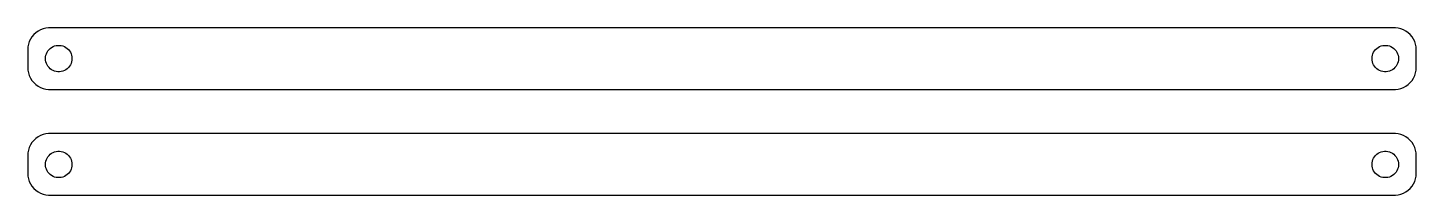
# Model space of a CAD drawing. Header units: metres. Extents: x -157 to 157, y 41 to 79.
import ezdxf

# ---------------------------------------------------------------- set-up
doc = ezdxf.new("R2010")
doc.units = ezdxf.units.M

msp = doc.modelspace()

# ---------------------------------------------------------------- linework, layer by layer
for p, q in [((-154.129, 78.5241), (-154.679, 78.2216)), ((-153.545, 78.7553), (-154.129, 78.5241)), ((-152.937, 78.9114), (-153.545, 78.7553)), ((-152.314, 78.9901), (-152.937, 78.9114)), ((152.314, 78.9901), (-152.314, 78.9901)), ((152.937, 78.9114), (152.314, 78.9901)), ((153.545, 78.7553), (152.937, 78.9114)), ((154.129, 78.5241), (153.545, 78.7553)), ((154.679, 78.2216), (154.129, 78.5241)), ((-156.649, 75.8406), (-156.843, 75.2434)), ((-156.382, 76.4088), (-156.649, 75.8406)), ((-156.045, 76.9389), (-156.382, 76.4088)), ((-155.645, 77.4227), (-156.045, 76.9389)), ((-155.187, 77.8526), (-155.645, 77.4227)), ((-154.679, 78.2216), (-155.187, 77.8526)), ((155.187, 77.8526), (154.679, 78.2216)), ((155.645, 77.4227), (155.187, 77.8526)), ((156.045, 76.9389), (155.645, 77.4227)), ((156.382, 76.4088), (156.045, 76.9389)), ((156.649, 75.8406), (156.382, 76.4088)), ((156.843, 75.2434), (156.649, 75.8406)), ((-156.961, 74.6267), (-157, 74)), ((-157, 74), (-157, 70)), ((-156.843, 75.2434), (-156.961, 74.6267)), ((-153, 72), (-152.976, 72.376)), ((-152.976, 72.376), (-152.906, 72.7461)), ((-152.906, 72.7461), (-152.789, 73.1044)), ((-152.789, 73.1044), (-152.629, 73.4453)), ((-152.629, 73.4453), (-152.427, 73.7634)), ((-152.427, 73.7634), (-152.187, 74.0536)), ((-152.187, 74.0536), (-151.912, 74.3115)), ((-151.912, 74.3115), (-151.607, 74.533)), ((-151.607, 74.533), (-151.277, 74.7145)), ((-151.277, 74.7145), (-150.927, 74.8532)), ((-150.927, 74.8532), (-150.562, 74.9469)), ((-150.562, 74.9469), (-150.188, 74.9941)), ((-150.188, 74.9941), (-149.812, 74.9941)), ((-149.812, 74.9941), (-149.438, 74.9469)), ((-149.438, 74.9469), (-149.073, 74.8532)), ((-149.073, 74.8532), (-148.723, 74.7145)), ((-148.723, 74.7145), (-148.393, 74.533)), ((-148.393, 74.533), (-148.088, 74.3115)), ((-148.088, 74.3115), (-147.813, 74.0536)), ((-147.813, 74.0536), (-147.573, 73.7634)), ((-147.573, 73.7634), (-147.371, 73.4453)), ((-147.371, 73.4453), (-147.211, 73.1044)), ((-147.211, 73.1044), (-147.094, 72.7461)), ((-147.094, 72.7461), (-147.024, 72.376)), ((-147.024, 72.376), (-147, 72)), ((147, 72), (147.024, 72.376)), ((147.024, 72.376), (147.094, 72.7461)), ((147.094, 72.7461), (147.211, 73.1044)), ((147.211, 73.1044), (147.371, 73.4453)), ((147.371, 73.4453), (147.573, 73.7634)), ((147.573, 73.7634), (147.813, 74.0536)), ((147.813, 74.0536), (148.088, 74.3115)), ((148.088, 74.3115), (148.393, 74.533)), ((148.393, 74.533), (148.723, 74.7145)), ((148.723, 74.7145), (149.073, 74.8532)), ((149.073, 74.8532), (149.438, 74.9469)), ((149.438, 74.9469), (149.812, 74.9941)), ((149.812, 74.9941), (150.188, 74.9941)), ((150.188, 74.9941), (150.562, 74.9469)), ((150.562, 74.9469), (150.927, 74.8532)), ((150.927, 74.8532), (151.277, 74.7145)), ((151.277, 74.7145), (151.607, 74.533)), ((151.607, 74.533), (151.912, 74.3115)), ((151.912, 74.3115), (152.187, 74.0536)), ((152.187, 74.0536), (152.427, 73.7634)), ((152.427, 73.7634), (152.629, 73.4453)), ((152.629, 73.4453), (152.789, 73.1044)), ((152.789, 73.1044), (152.906, 72.7461)), ((152.906, 72.7461), (152.976, 72.376)), ((152.976, 72.376), (153, 72)), ((156.961, 74.6267), (156.843, 75.2434)), ((157, 74), (156.961, 74.6267)), ((157, 70), (157, 74)), ((-157, 70), (-156.961, 69.3733)), ((-156.961, 69.3733), (-156.843, 68.7566)), ((-152.976, 71.624), (-153, 72)), ((-152.906, 71.2539), (-152.976, 71.624)), ((-152.789, 70.8956), (-152.906, 71.2539)), ((-152.629, 70.5547), (-152.789, 70.8956)), ((-152.427, 70.2366), (-152.629, 70.5547)), ((-152.187, 69.9464), (-152.427, 70.2366)), ((-151.912, 69.6885), (-152.187, 69.9464)), ((-151.607, 69.467), (-151.912, 69.6885)), ((-151.277, 69.2855), (-151.607, 69.467)), ((-150.927, 69.1468), (-151.277, 69.2855)), ((-150.562, 69.0531), (-150.927, 69.1468)), ((-149.073, 69.1468), (-149.438, 69.0531)), ((-148.723, 69.2855), (-149.073, 69.1468)), ((-148.393, 69.467), (-148.723, 69.2855)), ((-148.088, 69.6885), (-148.393, 69.467)), ((-147.813, 69.9464), (-148.088, 69.6885)), ((-147.573, 70.2366), (-147.813, 69.9464)), ((-147.371, 70.5547), (-147.573, 70.2366)), ((-147.211, 70.8956), (-147.371, 70.5547)), ((-147.094, 71.2539), (-147.211, 70.8956)), ((-147.024, 71.624), (-147.094, 71.2539)), ((-147, 72), (-147.024, 71.624)), ((147.024, 71.624), (147, 72)), ((147.094, 71.2539), (147.024, 71.624)), ((147.211, 70.8956), (147.094, 71.2539)), ((147.371, 70.5547), (147.211, 70.8956)), ((147.573, 70.2366), (147.371, 70.5547)), ((147.813, 69.9464), (147.573, 70.2366)), ((148.088, 69.6885), (147.813, 69.9464)), ((148.393, 69.467), (148.088, 69.6885)), ((148.723, 69.2855), (148.393, 69.467)), ((149.073, 69.1468), (148.723, 69.2855)), ((149.438, 69.0531), (149.073, 69.1468)), ((150.927, 69.1468), (150.562, 69.0531)), ((151.277, 69.2855), (150.927, 69.1468)), ((151.607, 69.467), (151.277, 69.2855)), ((151.912, 69.6885), (151.607, 69.467)), ((152.187, 69.9464), (151.912, 69.6885)), ((152.427, 70.2366), (152.187, 69.9464)), ((152.629, 70.5547), (152.427, 70.2366)), ((152.789, 70.8956), (152.629, 70.5547)), ((152.906, 71.2539), (152.789, 70.8956)), ((152.976, 71.624), (152.906, 71.2539)), ((153, 72), (152.976, 71.624)), ((156.843, 68.7566), (156.961, 69.3733)), ((156.961, 69.3733), (157, 70)), ((-156.843, 68.7566), (-156.649, 68.1594)), ((-156.649, 68.1594), (-156.382, 67.5912)), ((-156.382, 67.5912), (-156.045, 67.0611)), ((-156.045, 67.0611), (-155.645, 66.5773)), ((-155.645, 66.5773), (-155.187, 66.1474)), ((-155.187, 66.1474), (-154.679, 65.7784)), ((-150.188, 69.0059), (-150.562, 69.0531)), ((-149.812, 69.0059), (-150.188, 69.0059)), ((-149.438, 69.0531), (-149.812, 69.0059)), ((149.812, 69.0059), (149.438, 69.0531)), ((150.188, 69.0059), (149.812, 69.0059)), ((150.562, 69.0531), (150.188, 69.0059)), ((154.679, 65.7784), (155.187, 66.1474)), ((155.187, 66.1474), (155.645, 66.5773)), ((155.645, 66.5773), (156.045, 67.0611)), ((156.045, 67.0611), (156.382, 67.5912)), ((156.382, 67.5912), (156.649, 68.1594)), ((156.649, 68.1594), (156.843, 68.7566)), ((-154.679, 65.7784), (-154.129, 65.4759)), ((-154.129, 65.4759), (-153.545, 65.2447)), ((-153.545, 65.2447), (-152.937, 65.0886)), ((-152.937, 65.0886), (-152.314, 65.0099)), ((-152.314, 65.0099), (152.314, 65.0099)), ((152.314, 65.0099), (152.937, 65.0886)), ((152.937, 65.0886), (153.545, 65.2447)), ((153.545, 65.2447), (154.129, 65.4759)), ((154.129, 65.4759), (154.679, 65.7784)), ((-155.645, 53.4227), (-156.045, 52.9389)), ((-155.187, 53.8526), (-155.645, 53.4227)), ((-154.679, 54.2216), (-155.187, 53.8526)), ((-154.129, 54.5241), (-154.679, 54.2216)), ((-153.545, 54.7553), (-154.129, 54.5241)), ((-152.937, 54.9114), (-153.545, 54.7553)), ((-152.314, 54.9901), (-152.937, 54.9114)), ((152.314, 54.9901), (-152.314, 54.9901)), ((152.937, 54.9114), (152.314, 54.9901)), ((153.545, 54.7553), (152.937, 54.9114)), ((154.129, 54.5241), (153.545, 54.7553)), ((154.679, 54.2216), (154.129, 54.5241)), ((155.187, 53.8526), (154.679, 54.2216)), ((155.645, 53.4227), (155.187, 53.8526)), ((156.045, 52.9389), (155.645, 53.4227)), ((-156.961, 50.6267), (-157, 50)), ((-156.843, 51.2434), (-156.961, 50.6267)), ((-156.649, 51.8406), (-156.843, 51.2434)), ((-156.382, 52.4088), (-156.649, 51.8406)), ((-156.045, 52.9389), (-156.382, 52.4088)), ((-152.187, 50.0536), (-151.912, 50.3115)), ((-151.912, 50.3115), (-151.607, 50.533)), ((-151.607, 50.533), (-151.277, 50.7145)), ((-151.277, 50.7145), (-150.927, 50.8532)), ((-150.927, 50.8532), (-150.562, 50.9469)), ((-150.562, 50.9469), (-150.188, 50.9941)), ((-150.188, 50.9941), (-149.812, 50.9941)), ((-149.812, 50.9941), (-149.438, 50.9469)), ((-149.438, 50.9469), (-149.073, 50.8532)), ((-149.073, 50.8532), (-148.723, 50.7145)), ((-148.723, 50.7145), (-148.393, 50.533)), ((-148.393, 50.533), (-148.088, 50.3115)), ((-148.088, 50.3115), (-147.813, 50.0536)), ((147.813, 50.0536), (148.088, 50.3115)), ((148.088, 50.3115), (148.393, 50.533)), ((148.393, 50.533), (148.723, 50.7145)), ((148.723, 50.7145), (149.073, 50.8532)), ((149.073, 50.8532), (149.438, 50.9469)), ((149.438, 50.9469), (149.812, 50.9941)), ((149.812, 50.9941), (150.188, 50.9941)), ((150.188, 50.9941), (150.562, 50.9469)), ((150.562, 50.9469), (150.927, 50.8532)), ((150.927, 50.8532), (151.277, 50.7145)), ((151.277, 50.7145), (151.607, 50.533)), ((151.607, 50.533), (151.912, 50.3115)), ((151.912, 50.3115), (152.187, 50.0536)), ((156.382, 52.4088), (156.045, 52.9389)), ((156.649, 51.8406), (156.382, 52.4088)), ((156.843, 51.2434), (156.649, 51.8406)), ((156.961, 50.6267), (156.843, 51.2434)), ((157, 50), (156.961, 50.6267)), ((-157, 50), (-157, 46)), ((-153, 48), (-152.976, 48.376)), ((-152.976, 47.624), (-153, 48)), ((-152.976, 48.376), (-152.906, 48.7461)), ((-152.906, 47.2539), (-152.976, 47.624)), ((-152.906, 48.7461), (-152.789, 49.1044)), ((-152.789, 46.8956), (-152.906, 47.2539)), ((-152.789, 49.1044), (-152.629, 49.4453)), ((-152.629, 49.4453), (-152.427, 49.7634)), ((-152.427, 49.7634), (-152.187, 50.0536)), ((-147.813, 50.0536), (-147.573, 49.7634)), ((-147.573, 49.7634), (-147.371, 49.4453)), ((-147.371, 49.4453), (-147.211, 49.1044)), ((-147.211, 49.1044), (-147.094, 48.7461)), ((-147.094, 47.2539), (-147.211, 46.8956)), ((-147.094, 48.7461), (-147.024, 48.376)), ((-147.024, 47.624), (-147.094, 47.2539)), ((-147.024, 48.376), (-147, 48)), ((-147, 48), (-147.024, 47.624)), ((147, 48), (147.024, 48.376)), ((147.024, 47.624), (147, 48)), ((147.024, 48.376), (147.094, 48.7461)), ((147.094, 47.2539), (147.024, 47.624)), ((147.094, 48.7461), (147.211, 49.1044)), ((147.211, 46.8956), (147.094, 47.2539)), ((147.211, 49.1044), (147.371, 49.4453)), ((147.371, 49.4453), (147.573, 49.7634)), ((147.573, 49.7634), (147.813, 50.0536)), ((152.187, 50.0536), (152.427, 49.7634)), ((152.427, 49.7634), (152.629, 49.4453)), ((152.629, 49.4453), (152.789, 49.1044)), ((152.789, 49.1044), (152.906, 48.7461)), ((152.906, 47.2539), (152.789, 46.8956)), ((152.906, 48.7461), (152.976, 48.376)), ((152.976, 47.624), (152.906, 47.2539)), ((152.976, 48.376), (153, 48)), ((153, 48), (152.976, 47.624)), ((157, 46), (157, 50)), ((-157, 46), (-156.961, 45.3733)), ((-156.961, 45.3733), (-156.843, 44.7566)), ((-156.843, 44.7566), (-156.649, 44.1594)), ((-156.649, 44.1594), (-156.382, 43.5912)), ((-152.629, 46.5547), (-152.789, 46.8956)), ((-152.427, 46.2366), (-152.629, 46.5547)), ((-152.187, 45.9464), (-152.427, 46.2366)), ((-151.912, 45.6885), (-152.187, 45.9464)), ((-151.607, 45.467), (-151.912, 45.6885)), ((-151.277, 45.2855), (-151.607, 45.467)), ((-150.927, 45.1468), (-151.277, 45.2855)), ((-150.562, 45.0531), (-150.927, 45.1468)), ((-150.188, 45.0059), (-150.562, 45.0531)), ((-149.812, 45.0059), (-150.188, 45.0059)), ((-149.438, 45.0531), (-149.812, 45.0059)), ((-149.073, 45.1468), (-149.438, 45.0531)), ((-148.723, 45.2855), (-149.073, 45.1468)), ((-148.393, 45.467), (-148.723, 45.2855)), ((-148.088, 45.6885), (-148.393, 45.467)), ((-147.813, 45.9464), (-148.088, 45.6885)), ((-147.573, 46.2366), (-147.813, 45.9464)), ((-147.371, 46.5547), (-147.573, 46.2366)), ((-147.211, 46.8956), (-147.371, 46.5547)), ((147.371, 46.5547), (147.211, 46.8956)), ((147.573, 46.2366), (147.371, 46.5547)), ((147.813, 45.9464), (147.573, 46.2366)), ((148.088, 45.6885), (147.813, 45.9464)), ((148.393, 45.467), (148.088, 45.6885)), ((148.723, 45.2855), (148.393, 45.467)), ((149.073, 45.1468), (148.723, 45.2855)), ((149.438, 45.0531), (149.073, 45.1468)), ((149.812, 45.0059), (149.438, 45.0531)), ((150.188, 45.0059), (149.812, 45.0059)), ((150.562, 45.0531), (150.188, 45.0059)), ((150.927, 45.1468), (150.562, 45.0531)), ((151.277, 45.2855), (150.927, 45.1468)), ((151.607, 45.467), (151.277, 45.2855)), ((151.912, 45.6885), (151.607, 45.467)), ((152.187, 45.9464), (151.912, 45.6885)), ((152.427, 46.2366), (152.187, 45.9464)), ((152.629, 46.5547), (152.427, 46.2366)), ((152.789, 46.8956), (152.629, 46.5547)), ((156.382, 43.5912), (156.649, 44.1594)), ((156.649, 44.1594), (156.843, 44.7566)), ((156.843, 44.7566), (156.961, 45.3733)), ((156.961, 45.3733), (157, 46)), ((-156.382, 43.5912), (-156.045, 43.0611)), ((-156.045, 43.0611), (-155.645, 42.5773)), ((-155.645, 42.5773), (-155.187, 42.1474)), ((-155.187, 42.1474), (-154.679, 41.7784)), ((-154.679, 41.7784), (-154.129, 41.4759)), ((-154.129, 41.4759), (-153.545, 41.2447)), ((-153.545, 41.2447), (-152.937, 41.0886)), ((-152.937, 41.0886), (-152.314, 41.0099)), ((-152.314, 41.0099), (152.314, 41.0099)), ((152.314, 41.0099), (152.937, 41.0886)), ((152.937, 41.0886), (153.545, 41.2447)), ((153.545, 41.2447), (154.129, 41.4759)), ((154.129, 41.4759), (154.679, 41.7784)), ((154.679, 41.7784), (155.187, 42.1474)), ((155.187, 42.1474), (155.645, 42.5773)), ((155.645, 42.5773), (156.045, 43.0611)), ((156.045, 43.0611), (156.382, 43.5912))]:
    msp.add_line(p, q)

doc.saveas('drawing.dxf')
